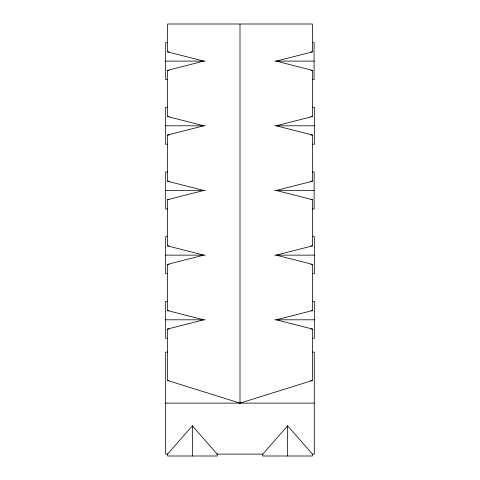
<?xml version="1.0" encoding="UTF-8"?>
<svg xmlns="http://www.w3.org/2000/svg" width="480" height="480" viewBox="0 0 480 480"><rect width="100%" height="100%" fill="white"/><g stroke="black" fill="none" stroke-linecap="round" stroke-linejoin="round"><path stroke-width="0.72" d="M262.812 454.116L262.812 456L312.438 456L312.438 454.116L287.622 425.79L262.812 454.116L217.158 454.116L192.366 425.79L167.562 454.116L165.672 454.116L165.672 352.14L167.562 352.14M240 403.128L312.438 380.466L312.438 329.046L276.222 319.806L312.438 310.566L312.438 264.378L276.222 255.138L312.438 245.898L312.438 199.698L276.222 190.458L312.438 181.218L312.438 135.024L276.222 125.79L312.438 116.544L312.438 70.344L276.216 61.11L312.438 51.87L312.438 24L167.562 24L167.562 51.87L203.778 61.104L167.562 70.344L167.562 116.544L203.778 125.79L167.562 135.024L167.562 181.218L203.778 190.458L167.562 199.698L167.562 245.898L203.778 255.138L167.562 264.378L167.562 310.566L203.778 319.806L167.562 329.046L167.562 380.466L240 403.128L240 24M167.562 42.636L165.672 42.636L165.672 79.584L167.562 79.584M312.438 42.636L314.07 42.636L314.07 79.584L312.438 79.584M167.562 51.87L169.056 51.87M310.944 51.87L312.438 51.87M165.672 61.104L205.272 61.104M274.728 61.104L314.07 61.104M167.562 70.344L169.056 70.344M310.944 70.344L312.438 70.344M167.562 107.304L165.672 107.304L165.672 144.258L167.562 144.258M312.438 107.304L314.328 107.304L314.328 144.258L312.438 144.258M167.562 116.544L169.056 116.544M310.944 116.544L312.438 116.544M165.672 125.79L205.272 125.79M274.728 125.79L314.328 125.79M167.562 135.024L169.056 135.024M310.944 135.024L312.438 135.024M167.562 171.978L165.672 171.978L165.672 208.938L167.562 208.938M312.438 171.978L314.136 171.978L314.136 208.938L312.438 208.938M167.562 181.218L169.8 181.218M310.2 181.218L312.438 181.218M165.672 190.458L205.272 190.458M274.728 190.458L314.136 190.458M167.562 199.698L169.056 199.698M310.944 199.698L312.438 199.698M167.562 236.658L165.672 236.658L165.672 273.612L167.562 273.612M312.438 236.658L314.328 236.658L314.328 273.612L312.438 273.612M167.562 245.898L169.056 245.898M310.944 245.898L312.438 245.898M165.672 255.138L205.272 255.138M274.728 255.138L314.328 255.138M167.562 264.378L169.056 264.378M310.944 264.378L312.438 264.378M167.562 301.332L165.672 301.332L165.672 338.28L167.562 338.28M312.438 301.332L314.328 301.332L314.328 338.28L312.438 338.28M167.562 310.566L169.056 310.566M310.944 310.566L312.438 310.566M165.672 319.806L205.26 319.806M274.728 319.806L314.328 319.806M167.562 329.046L169.056 329.046M310.944 329.046L312.438 329.046M312.438 352.128L314.28 352.128L314.28 454.116L312.438 454.116M167.562 380.466L169.062 380.46M310.542 380.46L312.438 380.466M165.672 403.128L314.28 403.128M287.622 425.79L287.622 456M217.158 453.738L217.158 456L167.562 456L167.562 453.738M192.366 425.79L192.366 456"/></g></svg>
